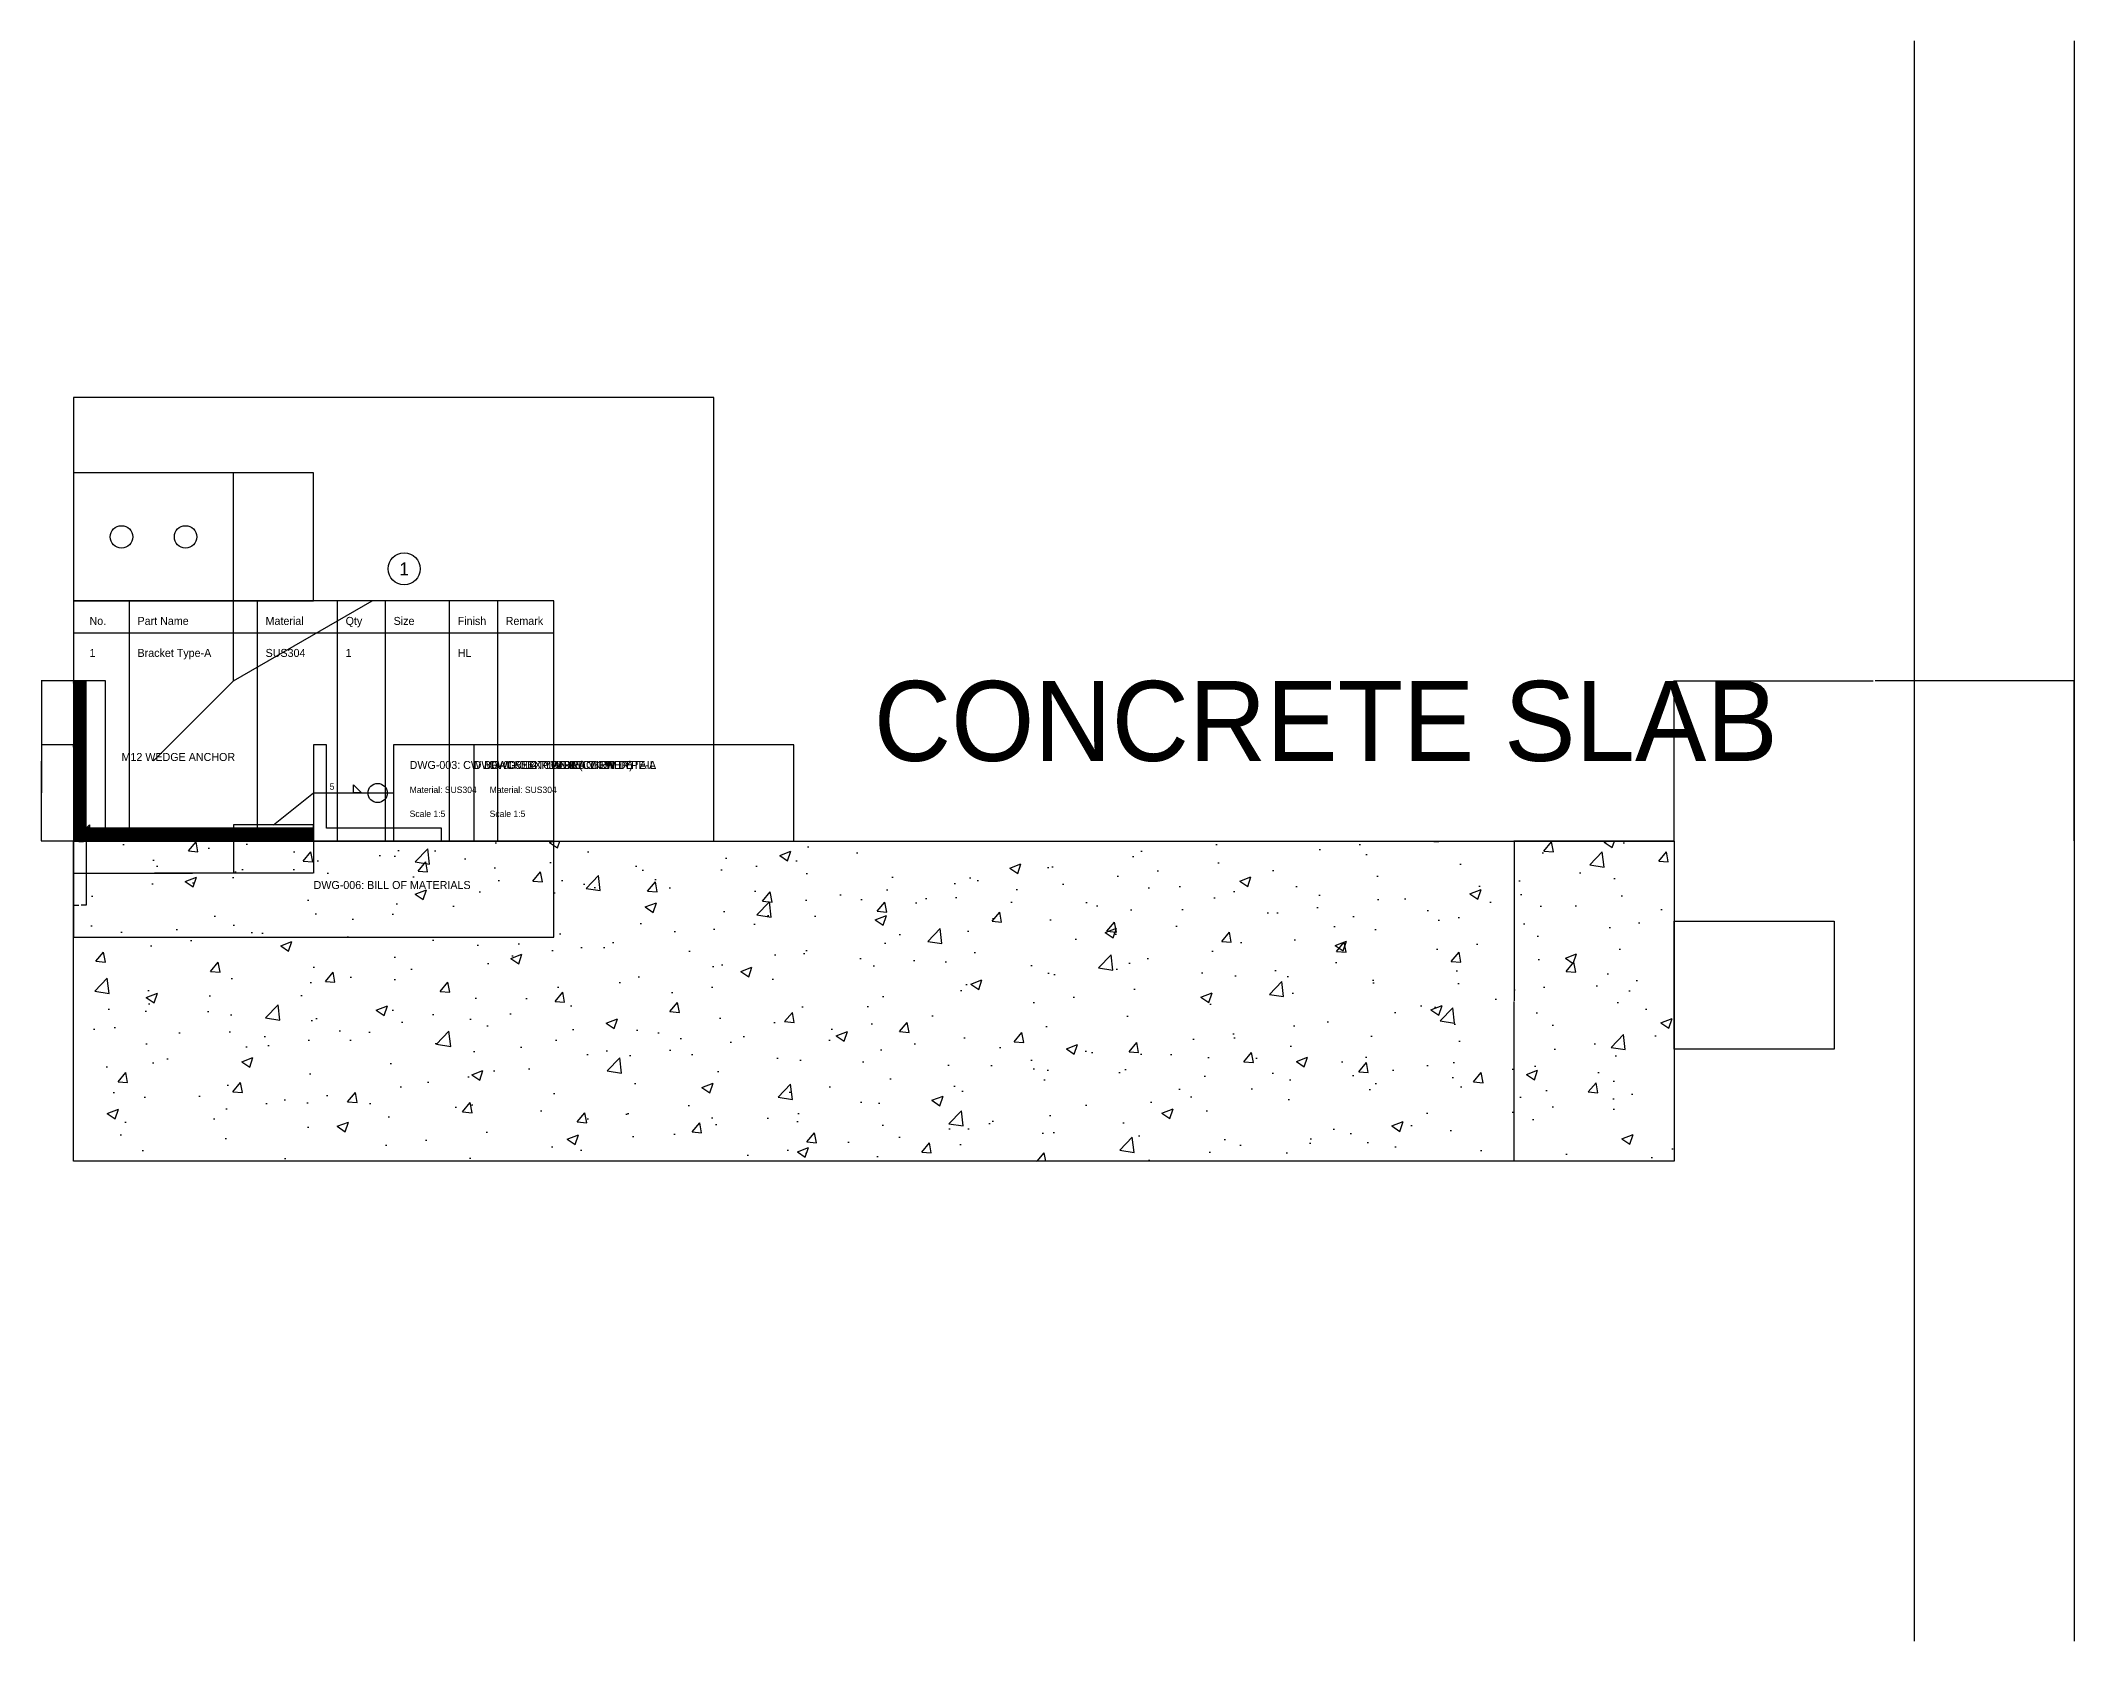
# Model space of a CAD drawing. Header units: inches. Extents: x -21 to 2500, y -800 to 500.
# Drawn here: x -21 to 1250, y -500 to 500 of the extents above; entities that cross this region are included whole.
import ezdxf

# ---------------------------------------------------------------- set-up
doc = ezdxf.new("R2010")
doc.units = ezdxf.units.IN
doc.header["$MEASUREMENT"] = 0
for name, color, linetype in [('0-DIMENSION', 2, 'Continuous'), ('0-HATCH', 3, 'Continuous'), ('0-HIDDEN', 4, 'Continuous'), ('0-OUTLINE', 7, 'Continuous'), ('0-TEXT-MAIN', 7, 'Continuous'), ('0-TEXT-NOTE', 6, 'Continuous'), ('0-TITLEBLOCK', 7, 'Continuous'), ('0-WELD', 5, 'Continuous')]:
    doc.layers.add(name, color=color, linetype=linetype)
doc.dimstyles.get("Standard").update_dxf_attribs({"dimtxt": 0.18, "dimasz": 0.18, "dimexe": 0.18, "dimexo": 0.0625, "dimgap": 0.09, "dimtad": 0, "dimtih": 1, "dimtoh": 1, "dimdec": 4, "dimzin": 0, "dimdsep": 46, "dimtxsty": 'Standard', "dimcen": 0.09, "dimadec": 0, "dimazin": 0, "dimtfac": 1, "dimtdec": 4, "dimtofl": 0, "dimtmove": 0, "dimatfit": 3, "dimfxl": 1, "dimtolj": 1, "dimtzin": 0, "dimarcsym": 0})

# ---------------------------------------------------------------- blocks, each defined once
blk = doc.blocks.new('*D1')
at = {"layer": '0-DIMENSION', "color": 0, "lineweight": -2, "transparency": 16777216}
for p, q in [((999.9375, 0), (899.82, 0)), ((900, -0.18), (900, -99.82)), ((900, -199.82), (900, -100.18)), ((999.9375, -200), (899.82, -200))]:
    blk.add_line(p, q, dxfattribs=at)
at = {"layer": '0-DIMENSION', "color": 0, "transparency": 16777216}
for points in [[(899.97, -0.18), (900.03, -0.18), (900, 0)], [(899.97, -199.82), (900.03, -199.82), (900, -200)]]:
    blk.add_solid(points, dxfattribs=at)
at = {"layer": 'Defpoints', "color": 0, "transparency": 16777216}
for p in [(1000, 0), (900, -200), (1000, -200)]:
    blk.add_point(p, dxfattribs=at)
at = {"layer": '0-DIMENSION', "color": 0, "transparency": 16777216, "insert": (900, -100), "char_height": 0.18, "attachment_point": 5}
blk.add_mtext('\\A1;200.0000', dxfattribs=at)
blk = doc.blocks.new('*D2')
at = {"layer": '0-DIMENSION', "color": 0, "lineweight": -2, "transparency": 16777216}
for p, q in [((1000, 0.0625), (1000, 100.18)), ((1000.18, 100), (1124.355, 100)), ((1249.82, 100), (1125.645, 100)), ((1250, 0.0625), (1250, 100.18))]:
    blk.add_line(p, q, dxfattribs=at)
at = {"layer": '0-DIMENSION', "color": 0, "transparency": 16777216}
for points in [[(1000.18, 100.03), (1000.18, 99.97), (1000, 100)], [(1249.82, 100.03), (1249.82, 99.97), (1250, 100)]]:
    blk.add_solid(points, dxfattribs=at)
at = {"layer": 'Defpoints', "color": 0, "transparency": 16777216}
for p in [(1250, 100), (1000, 0), (1250, 0)]:
    blk.add_point(p, dxfattribs=at)
at = {"layer": '0-DIMENSION', "color": 0, "transparency": 16777216, "insert": (1125, 100), "char_height": 0.18, "attachment_point": 5}
blk.add_mtext('\\A1;250.0000', dxfattribs=at)
blk = doc.blocks.new('*D3')
at = {"layer": '0-DIMENSION', "color": 0, "lineweight": -2, "transparency": 16777216}
for p, q in [((0, -0.0625), (0, -20.18)), ((150, -0.0625), (150, -20.18)), ((0.18, -20), (74.385, -20)), ((149.82, -20), (75.615, -20))]:
    blk.add_line(p, q, dxfattribs=at)
at = {"layer": '0-DIMENSION', "color": 0, "transparency": 16777216}
for points in [[(0.18, -19.97), (0.18, -20.03), (0, -20)], [(149.82, -19.97), (149.82, -20.03), (150, -20)]]:
    blk.add_solid(points, dxfattribs=at)
at = {"layer": 'Defpoints', "color": 0, "transparency": 16777216}
for p in [(0, 0), (150, 0), (150, -20)]:
    blk.add_point(p, dxfattribs=at)
at = {"layer": '0-DIMENSION', "color": 0, "transparency": 16777216, "insert": (75, -20), "char_height": 0.18, "attachment_point": 5}
blk.add_mtext('\\A1;150.0000', dxfattribs=at)
blk = doc.blocks.new('*D4')
at = {"layer": '0-DIMENSION', "color": 0, "lineweight": -2, "transparency": 16777216}
for p, q in [((-0.0625, 100), (-20.18, 100)), ((-20, 99.82), (-20, 50.18)), ((-20, 0.18), (-20, 49.82)), ((-0.0625, 0), (-20.18, 0))]:
    blk.add_line(p, q, dxfattribs=at)
at = {"layer": '0-DIMENSION', "color": 0, "transparency": 16777216}
for points in [[(-20.03, 99.82), (-19.97, 99.82), (-20, 100)], [(-20.03, 0.18), (-19.97, 0.18), (-20, 0)]]:
    blk.add_solid(points, dxfattribs=at)
at = {"layer": 'Defpoints', "color": 0, "transparency": 16777216}
for p in [(-20, 100), (0, 100), (0, 0)]:
    blk.add_point(p, dxfattribs=at)
at = {"layer": '0-DIMENSION', "color": 0, "transparency": 16777216, "insert": (-20, 50), "char_height": 0.18, "attachment_point": 5}
blk.add_mtext('\\A1;100.0000', dxfattribs=at)
blk = doc.blocks.new('*D5')
at = {"layer": '0-DIMENSION', "color": 0, "lineweight": -2, "transparency": 16777216}
for p, q in [((0, -0.0625), (0, -20.18)), ((100, -0.0625), (100, -20.18)), ((0.18, -20), (49.4, -20)), ((99.82, -20), (50.6, -20))]:
    blk.add_line(p, q, dxfattribs=at)
at = {"layer": '0-DIMENSION', "color": 0, "transparency": 16777216}
for points in [[(0.18, -19.97), (0.18, -20.03), (0, -20)], [(99.82, -19.97), (99.82, -20.03), (100, -20)]]:
    blk.add_solid(points, dxfattribs=at)
at = {"layer": 'Defpoints', "color": 0, "transparency": 16777216}
for p in [(0, 0), (100, 0), (100, -20)]:
    blk.add_point(p, dxfattribs=at)
at = {"layer": '0-DIMENSION', "color": 0, "transparency": 16777216, "insert": (50, -20), "char_height": 0.18, "attachment_point": 5}
blk.add_mtext('\\A1;100.0000', dxfattribs=at)
blk = doc.blocks.new('*D6')
at = {"layer": '0-DIMENSION', "color": 0, "lineweight": -2, "transparency": 16777216}
for p, q in [((-0.0625, 60), (-20.18, 60)), ((-20, 59.82), (-20, 30.18)), ((-20, 0.18), (-20, 29.82)), ((-0.0625, 0), (-20.18, 0))]:
    blk.add_line(p, q, dxfattribs=at)
at = {"layer": '0-DIMENSION', "color": 0, "transparency": 16777216}
for points in [[(-20.03, 59.82), (-19.97, 59.82), (-20, 60)], [(-20.03, 0.18), (-19.97, 0.18), (-20, 0)]]:
    blk.add_solid(points, dxfattribs=at)
at = {"layer": 'Defpoints', "color": 0, "transparency": 16777216}
for p in [(-20, 60), (0, 60), (0, 0)]:
    blk.add_point(p, dxfattribs=at)
at = {"layer": '0-DIMENSION', "color": 0, "transparency": 16777216, "insert": (-20, 30), "char_height": 0.18, "attachment_point": 5}
blk.add_mtext('\\A1;60.0000', dxfattribs=at)
blk = doc.blocks.new('*D7')
at = {"layer": '0-DIMENSION', "color": 0, "lineweight": -2, "transparency": 16777216}
for p, q in [((0, -0.0625), (0, -20.18)), ((100, -0.0625), (100, -20.18)), ((0.18, -20), (49.4, -20)), ((99.82, -20), (50.6, -20))]:
    blk.add_line(p, q, dxfattribs=at)
at = {"layer": '0-DIMENSION', "color": 0, "transparency": 16777216}
for points in [[(0.18, -19.97), (0.18, -20.03), (0, -20)], [(99.82, -19.97), (99.82, -20.03), (100, -20)]]:
    blk.add_solid(points, dxfattribs=at)
at = {"layer": 'Defpoints', "color": 0, "transparency": 16777216}
for p in [(0, 0), (100, 0), (100, -20)]:
    blk.add_point(p, dxfattribs=at)
at = {"layer": '0-DIMENSION', "color": 0, "transparency": 16777216, "insert": (50, -20), "char_height": 0.18, "attachment_point": 5}
blk.add_mtext('\\A1;100.0000', dxfattribs=at)
blk = doc.blocks.new('*D8')
at = {"layer": '0-DIMENSION', "color": 0, "lineweight": -2, "transparency": 16777216}
for p, q in [((-0.0625, 60), (-20.18, 60)), ((-20, 59.82), (-20, 30.18)), ((-20, 0.18), (-20, 29.82)), ((-0.0625, 0), (-20.18, 0))]:
    blk.add_line(p, q, dxfattribs=at)
at = {"layer": '0-DIMENSION', "color": 0, "transparency": 16777216}
for points in [[(-20.03, 59.82), (-19.97, 59.82), (-20, 60)], [(-20.03, 0.18), (-19.97, 0.18), (-20, 0)]]:
    blk.add_solid(points, dxfattribs=at)
at = {"layer": 'Defpoints', "color": 0, "transparency": 16777216}
for p in [(-20, 60), (0, 60), (0, 0)]:
    blk.add_point(p, dxfattribs=at)
at = {"layer": '0-DIMENSION', "color": 0, "transparency": 16777216, "insert": (-20, 30), "char_height": 0.18, "attachment_point": 5}
blk.add_mtext('\\A1;60.0000', dxfattribs=at)
blk = doc.blocks.new('*D9')
at = {"layer": '0-DIMENSION', "color": 0, "lineweight": -2, "transparency": 16777216}
for p, q in [((0, -0.0625), (0, -40.18)), ((8, -0.0625), (8, -40.18)), ((0.18, -40), (3.265, -40)), ((7.82, -40), (4.735, -40))]:
    blk.add_line(p, q, dxfattribs=at)
at = {"layer": '0-DIMENSION', "color": 0, "transparency": 16777216}
for points in [[(0.18, -39.97), (0.18, -40.03), (0, -40)], [(7.82, -39.97), (7.82, -40.03), (8, -40)]]:
    blk.add_solid(points, dxfattribs=at)
at = {"layer": 'Defpoints', "color": 0, "transparency": 16777216}
for p in [(0, 0), (8, 0), (8, -40)]:
    blk.add_point(p, dxfattribs=at)
at = {"layer": '0-DIMENSION', "color": 0, "transparency": 16777216, "insert": (4, -40), "char_height": 0.18, "attachment_point": 5}
blk.add_mtext('\\A1;8 (t=8.0)', dxfattribs=at)
blk = doc.blocks.new('*D10')
at = {"layer": '0-DIMENSION', "color": 0, "lineweight": -2, "transparency": 16777216}
for p, q in [((999.9375, 0), (899.82, 0)), ((900, -0.18), (900, -99.82)), ((900, -199.82), (900, -100.18)), ((999.9375, -200), (899.82, -200))]:
    blk.add_line(p, q, dxfattribs=at)
at = {"layer": '0-DIMENSION', "color": 0, "transparency": 16777216}
for points in [[(899.97, -0.18), (900.03, -0.18), (900, 0)], [(899.97, -199.82), (900.03, -199.82), (900, -200)]]:
    blk.add_solid(points, dxfattribs=at)
at = {"layer": 'Defpoints', "color": 0, "transparency": 16777216}
for p in [(1000, 0), (900, -200), (1000, -200)]:
    blk.add_point(p, dxfattribs=at)
at = {"layer": '0-DIMENSION', "color": 0, "transparency": 16777216, "insert": (900, -100), "char_height": 0.18, "attachment_point": 5}
blk.add_mtext('\\A1;200.0000', dxfattribs=at)
blk = doc.blocks.new('*D11')
at = {"layer": '0-DIMENSION', "color": 0, "lineweight": -2, "transparency": 16777216}
for p, q in [((1000, 0.0625), (1000, 100.18)), ((1000.18, 100), (1124.355, 100)), ((1249.82, 100), (1125.645, 100)), ((1250, 0.0625), (1250, 100.18))]:
    blk.add_line(p, q, dxfattribs=at)
at = {"layer": '0-DIMENSION', "color": 0, "transparency": 16777216}
for points in [[(1000.18, 100.03), (1000.18, 99.97), (1000, 100)], [(1249.82, 100.03), (1249.82, 99.97), (1250, 100)]]:
    blk.add_solid(points, dxfattribs=at)
at = {"layer": 'Defpoints', "color": 0, "transparency": 16777216}
for p in [(1250, 100), (1000, 0), (1250, 0)]:
    blk.add_point(p, dxfattribs=at)
at = {"layer": '0-DIMENSION', "color": 0, "transparency": 16777216, "insert": (1125, 100), "char_height": 0.18, "attachment_point": 5}
blk.add_mtext('\\A1;250.0000', dxfattribs=at)
blk = doc.blocks.new('*D12')
at = {"layer": '0-DIMENSION', "color": 0, "lineweight": -2, "transparency": 16777216}
for p, q in [((0, -0.0625), (0, -20.18)), ((100, -0.0625), (100, -20.18)), ((0.18, -20), (49.4, -20)), ((99.82, -20), (50.6, -20))]:
    blk.add_line(p, q, dxfattribs=at)
at = {"layer": '0-DIMENSION', "color": 0, "transparency": 16777216}
for points in [[(0.18, -19.97), (0.18, -20.03), (0, -20)], [(99.82, -19.97), (99.82, -20.03), (100, -20)]]:
    blk.add_solid(points, dxfattribs=at)
at = {"layer": 'Defpoints', "color": 0, "transparency": 16777216}
for p in [(0, 0), (100, 0), (100, -20)]:
    blk.add_point(p, dxfattribs=at)
at = {"layer": '0-DIMENSION', "color": 0, "transparency": 16777216, "insert": (50, -20), "char_height": 0.18, "attachment_point": 5}
blk.add_mtext('\\A1;100.0000', dxfattribs=at)
blk = doc.blocks.new('*D13')
at = {"layer": '0-DIMENSION', "color": 0, "lineweight": -2, "transparency": 16777216}
for p, q in [((-0.0625, 60), (-20.18, 60)), ((-20, 59.82), (-20, 30.18)), ((-20, 0.18), (-20, 29.82)), ((-0.0625, 0), (-20.18, 0))]:
    blk.add_line(p, q, dxfattribs=at)
at = {"layer": '0-DIMENSION', "color": 0, "transparency": 16777216}
for points in [[(-20.03, 59.82), (-19.97, 59.82), (-20, 60)], [(-20.03, 0.18), (-19.97, 0.18), (-20, 0)]]:
    blk.add_solid(points, dxfattribs=at)
at = {"layer": 'Defpoints', "color": 0, "transparency": 16777216}
for p in [(-20, 60), (0, 60), (0, 0)]:
    blk.add_point(p, dxfattribs=at)
at = {"layer": '0-DIMENSION', "color": 0, "transparency": 16777216, "insert": (-20, 30), "char_height": 0.18, "attachment_point": 5}
blk.add_mtext('\\A1;60.0000', dxfattribs=at)
blk = doc.blocks.new('*D14')
at = {"layer": '0-DIMENSION', "color": 0, "lineweight": -2, "transparency": 16777216}
for p, q in [((0, -0.0625), (0, -40.18)), ((8, -0.0625), (8, -40.18)), ((0.18, -40), (3.265, -40)), ((7.82, -40), (4.735, -40))]:
    blk.add_line(p, q, dxfattribs=at)
at = {"layer": '0-DIMENSION', "color": 0, "transparency": 16777216}
for points in [[(0.18, -39.97), (0.18, -40.03), (0, -40)], [(7.82, -39.97), (7.82, -40.03), (8, -40)]]:
    blk.add_solid(points, dxfattribs=at)
at = {"layer": 'Defpoints', "color": 0, "transparency": 16777216}
for p in [(0, 0), (8, 0), (8, -40)]:
    blk.add_point(p, dxfattribs=at)
at = {"layer": '0-DIMENSION', "color": 0, "transparency": 16777216, "insert": (4, -40), "char_height": 0.18, "attachment_point": 5}
blk.add_mtext('\\A1;8 (t=8.0)', dxfattribs=at)
blk = doc.blocks.new('*D15')
at = {"layer": '0-DIMENSION', "color": 0, "lineweight": -2, "transparency": 16777216}
for p, q in [((0, -0.0625), (0, -20.18)), ((150, -0.0625), (150, -20.18)), ((0.18, -20), (74.385, -20)), ((149.82, -20), (75.615, -20))]:
    blk.add_line(p, q, dxfattribs=at)
at = {"layer": '0-DIMENSION', "color": 0, "transparency": 16777216}
for points in [[(0.18, -19.97), (0.18, -20.03), (0, -20)], [(149.82, -19.97), (149.82, -20.03), (150, -20)]]:
    blk.add_solid(points, dxfattribs=at)
at = {"layer": 'Defpoints', "color": 0, "transparency": 16777216}
for p in [(0, 0), (150, 0), (150, -20)]:
    blk.add_point(p, dxfattribs=at)
at = {"layer": '0-DIMENSION', "color": 0, "transparency": 16777216, "insert": (75, -20), "char_height": 0.18, "attachment_point": 5}
blk.add_mtext('\\A1;150.0000', dxfattribs=at)
blk = doc.blocks.new('*D16')
at = {"layer": '0-DIMENSION', "color": 0, "lineweight": -2, "transparency": 16777216}
for p, q in [((-0.0625, 100), (-20.18, 100)), ((-20, 99.82), (-20, 50.18)), ((-20, 0.18), (-20, 49.82)), ((-0.0625, 0), (-20.18, 0))]:
    blk.add_line(p, q, dxfattribs=at)
at = {"layer": '0-DIMENSION', "color": 0, "transparency": 16777216}
for points in [[(-20.03, 99.82), (-19.97, 99.82), (-20, 100)], [(-20.03, 0.18), (-19.97, 0.18), (-20, 0)]]:
    blk.add_solid(points, dxfattribs=at)
at = {"layer": 'Defpoints', "color": 0, "transparency": 16777216}
for p in [(-20, 100), (0, 100), (0, 0)]:
    blk.add_point(p, dxfattribs=at)
at = {"layer": '0-DIMENSION', "color": 0, "transparency": 16777216, "insert": (-20, 50), "char_height": 0.18, "attachment_point": 5}
blk.add_mtext('\\A1;100.0000', dxfattribs=at)
blk = doc.blocks.new('*D17')
at = {"layer": '0-DIMENSION', "color": 0, "lineweight": -2, "transparency": 16777216}
for p, q in [((0, -0.0625), (0, -20.18)), ((100, -0.0625), (100, -20.18)), ((0.18, -20), (49.4, -20)), ((99.82, -20), (50.6, -20))]:
    blk.add_line(p, q, dxfattribs=at)
at = {"layer": '0-DIMENSION', "color": 0, "transparency": 16777216}
for points in [[(0.18, -19.97), (0.18, -20.03), (0, -20)], [(99.82, -19.97), (99.82, -20.03), (100, -20)]]:
    blk.add_solid(points, dxfattribs=at)
at = {"layer": 'Defpoints', "color": 0, "transparency": 16777216}
for p in [(0, 0), (100, 0), (100, -20)]:
    blk.add_point(p, dxfattribs=at)
at = {"layer": '0-DIMENSION', "color": 0, "transparency": 16777216, "insert": (50, -20), "char_height": 0.18, "attachment_point": 5}
blk.add_mtext('\\A1;100.0000', dxfattribs=at)
blk = doc.blocks.new('*D18')
at = {"layer": '0-DIMENSION', "color": 0, "lineweight": -2, "transparency": 16777216}
for p, q in [((-0.0625, 60), (-20.18, 60)), ((-20, 59.82), (-20, 30.18)), ((-20, 0.18), (-20, 29.82)), ((-0.0625, 0), (-20.18, 0))]:
    blk.add_line(p, q, dxfattribs=at)
at = {"layer": '0-DIMENSION', "color": 0, "transparency": 16777216}
for points in [[(-20.03, 59.82), (-19.97, 59.82), (-20, 60)], [(-20.03, 0.18), (-19.97, 0.18), (-20, 0)]]:
    blk.add_solid(points, dxfattribs=at)
at = {"layer": 'Defpoints', "color": 0, "transparency": 16777216}
for p in [(-20, 60), (0, 60), (0, 0)]:
    blk.add_point(p, dxfattribs=at)
at = {"layer": '0-DIMENSION', "color": 0, "transparency": 16777216, "insert": (-20, 30), "char_height": 0.18, "attachment_point": 5}
blk.add_mtext('\\A1;60.0000', dxfattribs=at)
blk = doc.blocks.new('*D19')
at = {"layer": '0-DIMENSION', "color": 0, "lineweight": -2, "transparency": 16777216}
for p, q in [((0, -0.0625), (0, -40.18)), ((8, -0.0625), (8, -40.18)), ((0.18, -40), (3.265, -40)), ((7.82, -40), (4.735, -40))]:
    blk.add_line(p, q, dxfattribs=at)
at = {"layer": '0-DIMENSION', "color": 0, "transparency": 16777216}
for points in [[(0.18, -39.97), (0.18, -40.03), (0, -40)], [(7.82, -39.97), (7.82, -40.03), (8, -40)]]:
    blk.add_solid(points, dxfattribs=at)
at = {"layer": 'Defpoints', "color": 0, "transparency": 16777216}
for p in [(0, 0), (8, 0), (8, -40)]:
    blk.add_point(p, dxfattribs=at)
at = {"layer": '0-DIMENSION', "color": 0, "transparency": 16777216, "insert": (4, -40), "char_height": 0.18, "attachment_point": 5}
blk.add_mtext('\\A1;8 (t=8.0)', dxfattribs=at)
blk = doc.blocks.new('*D20')
at = {"layer": '0-DIMENSION', "color": 0, "lineweight": -2, "transparency": 16777216}
for p, q in [((0, -0.0625), (0, -20.18)), ((150, -0.0625), (150, -20.18)), ((0.18, -20), (74.385, -20)), ((149.82, -20), (75.615, -20))]:
    blk.add_line(p, q, dxfattribs=at)
at = {"layer": '0-DIMENSION', "color": 0, "transparency": 16777216}
for points in [[(0.18, -19.97), (0.18, -20.03), (0, -20)], [(149.82, -19.97), (149.82, -20.03), (150, -20)]]:
    blk.add_solid(points, dxfattribs=at)
at = {"layer": 'Defpoints', "color": 0, "transparency": 16777216}
for p in [(0, 0), (150, 0), (150, -20)]:
    blk.add_point(p, dxfattribs=at)
at = {"layer": '0-DIMENSION', "color": 0, "transparency": 16777216, "insert": (75, -20), "char_height": 0.18, "attachment_point": 5}
blk.add_mtext('\\A1;150.0000', dxfattribs=at)
blk = doc.blocks.new('*D21')
at = {"layer": '0-DIMENSION', "color": 0, "lineweight": -2, "transparency": 16777216}
for p, q in [((-0.0625, 100), (-20.18, 100)), ((-20, 99.82), (-20, 50.18)), ((-20, 0.18), (-20, 49.82)), ((-0.0625, 0), (-20.18, 0))]:
    blk.add_line(p, q, dxfattribs=at)
at = {"layer": '0-DIMENSION', "color": 0, "transparency": 16777216}
for points in [[(-20.03, 99.82), (-19.97, 99.82), (-20, 100)], [(-20.03, 0.18), (-19.97, 0.18), (-20, 0)]]:
    blk.add_solid(points, dxfattribs=at)
at = {"layer": 'Defpoints', "color": 0, "transparency": 16777216}
for p in [(-20, 100), (0, 100), (0, 0)]:
    blk.add_point(p, dxfattribs=at)
at = {"layer": '0-DIMENSION', "color": 0, "transparency": 16777216, "insert": (-20, 50), "char_height": 0.18, "attachment_point": 5}
blk.add_mtext('\\A1;100.0000', dxfattribs=at)

msp = doc.modelspace()

# ---------------------------------------------------------------- hatches: boundary and pattern name
h = msp.add_hatch()
h.set_pattern_fill('AR-CONC', color=256, style=0)
h.paths.add_polyline_path([(0, 0), (10, 10), (10, 0)])
at = {"layer": '0-HATCH'}
h = msp.add_hatch(dxfattribs=at)
h.set_pattern_fill('ANSI31', color=256, scale=0.5, style=0)
h.paths.add_polyline_path([(0, 0), (150, 0), (150, 8), (8, 8), (8, 100), (0, 100)])
h = msp.add_hatch(dxfattribs=at)
h.set_pattern_fill('ANSI31', color=256, scale=0.5, style=0)
h.paths.add_polyline_path([(0, 0), (150, 0), (150, 8), (8, 8), (8, 100), (0, 100)])
h = msp.add_hatch(dxfattribs=at)
h.set_pattern_fill('ANSI31', color=256, scale=0.5, style=0)
h.paths.add_polyline_path([(0, 0), (150, 0), (150, 8), (8, 8), (8, 100), (0, 100)])
h = msp.add_hatch(dxfattribs=at)
h.set_pattern_fill('ANSI31', color=256, scale=0.5, style=0)
h.paths.add_polyline_path([(0, 0), (100, 0), (100, 8), (8, 8), (8, 60), (0, 60)])
h = msp.add_hatch(dxfattribs=at)
h.set_pattern_fill('ANSI31', color=256, scale=0.5, style=0)
h.paths.add_polyline_path([(0, 0), (100, 0), (100, 8), (8, 8), (8, 60), (0, 60)])
h = msp.add_hatch(dxfattribs=at)
h.set_pattern_fill('ANSI31', color=256, scale=0.5, style=0)
h.paths.add_polyline_path([(0, 0), (100, 0), (100, 8), (8, 8), (8, 60), (0, 60)])
h = msp.add_hatch(dxfattribs=at)
h.set_pattern_fill('ANSI31', color=256, scale=0.5, style=0)
h.paths.add_polyline_path([(0, 0), (100, 0), (100, 8), (8, 8), (8, 60), (0, 60)])
h = msp.add_hatch(dxfattribs=at)
h.set_pattern_fill('ANSI31', color=256, scale=0.5, style=0)
h.paths.add_polyline_path([(0, 0), (100, 0), (100, 8), (8, 8), (8, 60), (0, 60)])
h = msp.add_hatch(dxfattribs=at)
h.set_pattern_fill('AR-CONC', color=256, scale=10, style=0)
h.paths.add_polyline_path([(0, 0), (1000, 0), (1000, -200), (0, -200)])
h = msp.add_hatch(dxfattribs=at)
h.set_pattern_fill('AR-CONC', color=256, scale=10, style=0)
h.paths.add_polyline_path([(0, 0), (1000, 0), (1000, -200), (0, -200)])

# ---------------------------------------------------------------- linework, layer by layer
for points in [[(0, 0), (150, 0), (150, 8), (8, 8), (8, 100), (0, 100), (0, 0)], [(0, 0), (10, 10), (10, 0), (0, 0)], [(0, 0), (10, 10), (10, 0), (0, 0)], [(0, 0), (1000, 0), (1000, -200), (0, -200), (0, 0)], [(0, 0), (1000, 0), (1000, -200), (0, -200), (0, 0)]]:
    msp.add_lwpolyline(points, close=True)
msp.add_lwpolyline([(0, 0), (10, 10)])
at = {"layer": '0-HIDDEN'}
msp.add_line((50, 50), (100, 100), dxfattribs=at)
msp.add_line((50, 50), (100, 100), dxfattribs=at)
msp.add_line((50, 50), (100, 100), dxfattribs=at)
msp.add_line((50, 50), (100, 100), dxfattribs=at)
at = {"layer": '0-OUTLINE'}
for p, q in [((1150, 500), (1150, -500)), ((1150, 500), (1150, -500)), ((1250, 500), (1250, -500)), ((1250, 500), (1250, -500)), ((100, 100), (100, 200)), ((100, 100), (100, 200)), ((100, 100), (100, 200)), ((100, 100), (100, 200)), ((35, 0), (35, 150)), ((35, 0), (35, 150)), ((35, 0), (35, 150)), ((35, 0), (35, 150)), ((100, 100), (186.60254, 150)), ((100, 100), (186.60254, 150)), ((100, 100), (186.60254, 150)), ((100, 100), (186.60254, 150)), ((115, 0), (115, 150)), ((115, 0), (115, 150)), ((115, 0), (115, 150)), ((115, 0), (115, 150)), ((165, 0), (165, 150)), ((165, 0), (165, 150)), ((165, 0), (165, 150)), ((165, 0), (165, 150)), ((195, 0), (195, 150)), ((195, 0), (195, 150)), ((195, 0), (195, 150)), ((195, 0), (195, 150)), ((235, 0), (235, 150)), ((235, 0), (235, 150)), ((235, 0), (235, 150)), ((235, 0), (235, 150)), ((265, 0), (265, 150)), ((265, 0), (265, 150)), ((265, 0), (265, 150)), ((265, 0), (265, 150)), ((0, 130), (300, 130)), ((0, 130), (300, 130)), ((0, 130), (300, 130)), ((0, 130), (300, 130))]:
    msp.add_line(p, q, dxfattribs=at)
for points in [[(0, 150), (100, 150), (100, 230), (0, 230), (0, 150)], [(0, 150), (150, 150), (150, 230), (0, 230), (0, 150)], [(0, 150), (100, 150), (100, 230), (0, 230), (0, 150)], [(0, 150), (100, 150), (100, 230), (0, 230), (0, 150)], [(0, 150), (100, 150), (100, 230), (0, 230), (0, 150)], [(0, 150), (150, 150), (150, 230), (0, 230), (0, 150)], [(0, 150), (100, 150), (100, 230), (0, 230), (0, 150)], [(0, 150), (150, 150), (150, 230), (0, 230), (0, 150)], [(0, 0), (300, 0), (300, 150), (0, 150), (0, 0)], [(0, 0), (300, 0), (300, 150), (0, 150), (0, 0)], [(0, 0), (300, 0), (300, 150), (0, 150), (0, 0)], [(0, 0), (300, 0), (300, 150), (0, 150), (0, 0)], [(0, 0), (150, 0), (150, 8), (8, 8), (8, 100), (0, 100), (0, 0)], [(0, 0), (20, 0), (20, 100), (0, 100), (0, 0)], [(0, 0), (150, 0), (150, 8), (8, 8), (8, 100), (0, 100), (0, 0)], [(0, 0), (20, 0), (20, 100), (0, 100), (0, 0)], [(0, 0), (150, 0), (150, 8), (8, 8), (8, 100), (0, 100), (0, 0)], [(0, 0), (20, 0), (20, 100), (0, 100), (0, 0)], [(0, 0), (20, 0), (20, 100), (0, 100), (0, 0)], [(0, 0), (150, 0), (150, 8), (8, 8), (8, 100), (0, 100), (0, 0)], [(0, 0), (100, 0), (100, 8), (8, 8), (8, 60), (0, 60), (0, 0)], [(0, 0), (100, 0), (100, 8), (8, 8), (8, 60), (0, 60), (0, 0)], [(0, 0), (100, 0), (100, 8), (8, 8), (8, 60), (0, 60), (0, 0)], [(0, 0), (100, 0), (100, 8), (8, 8), (8, 60), (0, 60), (0, 0)], [(0, 0), (100, 0), (100, 8), (8, 8), (8, 60), (0, 60), (0, 0)], [(150, 0), (230, 0), (230, 8), (230, 8), (158, 8), (158, 60), (150, 60), (150, 0)], [(150, 0), (230, 0), (230, 8), (230, 8), (158, 8), (158, 60), (150, 60), (150, 0)], [(150, 0), (230, 0), (230, 8), (230, 8), (158, 8), (158, 60), (150, 60), (150, 0)], [(150, 0), (230, 0), (230, 8), (230, 8), (158, 8), (158, 60), (150, 60), (150, 0)], [(0, 0), (1000, 0), (1000, -200), (0, -200), (0, 0)], [(0, 0), (1000, 0), (1000, -200), (0, -200), (0, 0)], [(0, 0), (1000, 0), (1000, -200), (0, -200), (0, 0)], [(0, 0), (1000, 0), (1000, -200), (0, -200), (0, 0)], [(100, 0), (150, 0), (150, 10), (100, 10), (100, 0)], [(100, 0), (150, 0), (150, 10), (100, 10), (100, 0)], [(100, 0), (150, 0), (150, 10), (100, 10), (100, 0)], [(100, 0), (150, 0), (150, 10), (100, 10), (100, 0)], [(1000, -50), (1100, -50), (1100, -130), (1000, -130), (1000, -50)], [(1000, -50), (1100, -50), (1100, -130), (1000, -130), (1000, -50)]]:
    msp.add_lwpolyline(points, close=True, dxfattribs=at)
for centre, radius in [((30, 190), 7), ((30, 190), 7), ((30, 190), 7), ((30, 190), 7), ((70, 190), 7), ((70, 190), 7), ((70, 190), 7), ((70, 190), 7), ((206.60254, 170), 10), ((206.60254, 170), 10), ((206.60254, 170), 10), ((190, 30), 6), ((190, 30), 6), ((190, 30), 6), ((190, 30), 6)]:
    msp.add_circle(centre, radius, dxfattribs=at)
at = {"layer": '0-TITLEBLOCK'}
for points in [[(0, 0), (400, 0), (400, 277), (0, 277), (0, 0)], [(0, 0), (400, 0), (400, 277), (0, 277), (0, 0)], [(0, 0), (400, 0), (400, 277), (0, 277), (0, 0)], [(200, 0), (400, 0), (400, 60), (200, 60), (200, 0)], [(200, 0), (400, 0), (400, 60), (200, 60), (200, 0)], [(200, 0), (400, 0), (400, 60), (200, 60), (200, 0)], [(250, 0), (450, 0), (450, 60), (250, 60), (250, 0)], [(250, 0), (450, 0), (450, 60), (250, 60), (250, 0)], [(250, 0), (450, 0), (450, 60), (250, 60), (250, 0)], [(250, 0), (450, 0), (450, 60), (250, 60), (250, 0)], [(250, 0), (450, 0), (450, 60), (250, 60), (250, 0)], [(250, 0), (450, 0), (450, 60), (250, 60), (250, 0)], [(250, 0), (450, 0), (450, 60), (250, 60), (250, 0)], [(0, -60), (300, -60), (300, 0), (0, 0), (0, -60)], [(0, -60), (300, -60), (300, 0), (0, 0), (0, -60)], [(0, -60), (300, -60), (300, 0), (0, 0), (0, -60)], [(0, -60), (300, -60), (300, 0), (0, 0), (0, -60)]]:
    msp.add_lwpolyline(points, close=True, dxfattribs=at)
at = {"layer": '0-WELD'}
for p, q in [((125, 10), (150, 30)), ((125, 10), (150, 30)), ((125, 10), (150, 30)), ((125, 10), (150, 30)), ((150, 30), (200, 30)), ((150, 30), (200, 30)), ((150, 30), (200, 30)), ((150, 30), (200, 30))]:
    msp.add_line(p, q, dxfattribs=at)
msp.add_lwpolyline([(175, 30), (175, 35), (180, 30)], close=True, dxfattribs=at)
msp.add_lwpolyline([(175, 30), (175, 35), (180, 30)], close=True, dxfattribs=at)
msp.add_lwpolyline([(175, 30), (175, 35), (180, 30)], close=True, dxfattribs=at)
msp.add_lwpolyline([(175, 30), (175, 35), (180, 30)], close=True, dxfattribs=at)

# ---------------------------------------------------------------- texts
at = {"layer": '0-TEXT-MAIN'}
for s, height, p in [('1', 8, (203.60254, 166)), ('1', 8, (203.60254, 166)), ('1', 8, (203.60254, 166)), ('No.', 5, (10, 135)), ('No.', 5, (10, 135)), ('No.', 5, (10, 135)), ('No.', 5, (10, 135)), ('Part Name', 5, (40, 135)), ('Part Name', 5, (40, 135)), ('Part Name', 5, (40, 135)), ('Part Name', 5, (40, 135)), ('Material', 5, (120, 135)), ('Material', 5, (120, 135)), ('Material', 5, (120, 135)), ('Material', 5, (120, 135)), ('Qty', 5, (170, 135)), ('Qty', 5, (170, 135)), ('Qty', 5, (170, 135)), ('Qty', 5, (170, 135)), ('Size', 5, (200, 135)), ('Size', 5, (200, 135)), ('Size', 5, (200, 135)), ('Size', 5, (200, 135)), ('Finish', 5, (240, 135)), ('Finish', 5, (240, 135)), ('Finish', 5, (240, 135)), ('Finish', 5, (240, 135)), ('Remark', 5, (270, 135)), ('Remark', 5, (270, 135)), ('Remark', 5, (270, 135)), ('Remark', 5, (270, 135)), ('1', 5, (10, 115)), ('1', 5, (10, 115)), ('1', 5, (10, 115)), ('1', 5, (10, 115)), ('Bracket Type-A', 5, (40, 115)), ('Bracket Type-A', 5, (40, 115)), ('Bracket Type-A', 5, (40, 115)), ('Bracket Type-A', 5, (40, 115)), ('SUS304', 5, (120, 115)), ('SUS304', 5, (120, 115)), ('SUS304', 5, (120, 115)), ('SUS304', 5, (120, 115)), ('1', 5, (170, 115)), ('1', 5, (170, 115)), ('1', 5, (170, 115)), ('1', 5, (170, 115)), ('HL', 5, (240, 115)), ('HL', 5, (240, 115)), ('HL', 5, (240, 115)), ('HL', 5, (240, 115)), ('CONCRETE SLAB', 50, (500, 50)), ('CONCRETE SLAB', 50, (500, 50)), ('DWG-003: CW BRACKET TYPE-B (CORNER)', 5, (210, 45)), ('DWG-003: CW BRACKET TYPE-B (CORNER)', 5, (210, 45)), ('DWG-003: CW BRACKET TYPE-B (CORNER)', 5, (210, 45)), ('DWG-005: EXPLODED VIEW', 5, (250, 45)), ('DWG-005: EXPLODED VIEW', 5, (250, 45)), ('DWG-005: EXPLODED VIEW', 5, (250, 45)), ('DWG-002: CW BRACKET TYPE-A', 5, (260, 45)), ('DWG-002: CW BRACKET TYPE-A', 5, (260, 45)), ('DWG-002: CW BRACKET TYPE-A', 5, (260, 45)), ('Material: SUS304', 4, (210, 30)), ('Material: SUS304', 4, (210, 30)), ('Material: SUS304', 4, (210, 30)), ('Material: SUS304', 4, (260, 30)), ('Material: SUS304', 4, (260, 30)), ('Material: SUS304', 4, (260, 30)), ('Scale 1:5', 4, (210, 15)), ('Scale 1:5', 4, (210, 15)), ('Scale 1:5', 4, (210, 15)), ('Scale 1:5', 4, (260, 15)), ('Scale 1:5', 4, (260, 15)), ('Scale 1:5', 4, (260, 15)), ('DWG-006: BILL OF MATERIALS', 5, (150, -30)), ('DWG-006: BILL OF MATERIALS', 5, (150, -30)), ('DWG-006: BILL OF MATERIALS', 5, (150, -30)), ('DWG-006: BILL OF MATERIALS', 5, (150, -30))]:
    msp.add_text(s, height=height, dxfattribs=at).set_placement(p)
at = {"layer": '0-TEXT-NOTE'}
for s, p in [('M12 WEDGE ANCHOR', (30, 50)), ('M12 WEDGE ANCHOR', (30, 50)), ('M12 WEDGE ANCHOR', (30, 50)), ('M12 WEDGE ANCHOR', (30, 50)), ('DWG-004: CONNECTION DETAIL', (260, 45)), ('DWG-004: CONNECTION DETAIL', (260, 45)), ('DWG-004: CONNECTION DETAIL', (260, 45)), ('DWG-004: CONNECTION DETAIL', (260, 45))]:
    msp.add_text(s, height=5, dxfattribs=at).set_placement(p)
at = {"layer": '0-WELD'}
msp.add_text('5', height=4, dxfattribs=at).set_placement((160, 32))
msp.add_text('5', height=4, dxfattribs=at).set_placement((160, 32))
msp.add_text('5', height=4, dxfattribs=at).set_placement((160, 32))
msp.add_text('5', height=4, dxfattribs=at).set_placement((160, 32))

# ---------------------------------------------------------------- dimensions: what is measured, and where the dimension line sits
at = {"layer": '0-DIMENSION'}
for p1, p2, distance, picture, middle in [((0, 0), (0, 100), 20, '*D4', (-20, 50)), ((0, 0), (0, 100), 20, '*D16', (-20, 50)), ((0, 0), (0, 100), 20, '*D21', (-20, 50)), ((1000, 0), (1250, 0), 100, '*D2', (1125, 100)), ((1000, 0), (1250, 0), 100, '*D11', (1125, 100)), ((0, 0), (0, 60), 20, '*D6', (-20, 30)), ((0, 0), (0, 60), 20, '*D8', (-20, 30)), ((0, 0), (0, 60), 20, '*D13', (-20, 30)), ((0, 0), (0, 60), 20, '*D18', (-20, 30)), ((0, 0), (150, 0), -20, '*D3', (75, -20)), ((0, 0), (100, 0), -20, '*D5', (50, -20)), ((0, 0), (100, 0), -20, '*D7', (50, -20)), ((0, 0), (100, 0), -20, '*D12', (50, -20)), ((0, 0), (150, 0), -20, '*D15', (75, -20)), ((0, 0), (100, 0), -20, '*D17', (50, -20)), ((0, 0), (150, 0), -20, '*D20', (75, -20)), ((1000, 0), (1000, -200), -100, '*D1', (900, -100)), ((1000, 0), (1000, -200), -100, '*D10', (900, -100))]:
    dim = msp.add_aligned_dim(p1=p1, p2=p2, distance=distance, dimstyle='Standard', dxfattribs=at)
    dim.commit()
    dim.dimension.update_dxf_attribs({"geometry": picture, "text_midpoint": middle})
for picture in ['*D9', '*D14', '*D19']:
    dim = msp.add_aligned_dim(p1=(0, 0), p2=(8, 0), distance=-40, text='8 (t=8.0)', dimstyle='Standard', dxfattribs=at)
    dim.commit()
    dim.dimension.update_dxf_attribs({"geometry": picture, "text_midpoint": (4, -40)})

doc.saveas('drawing.dxf')
